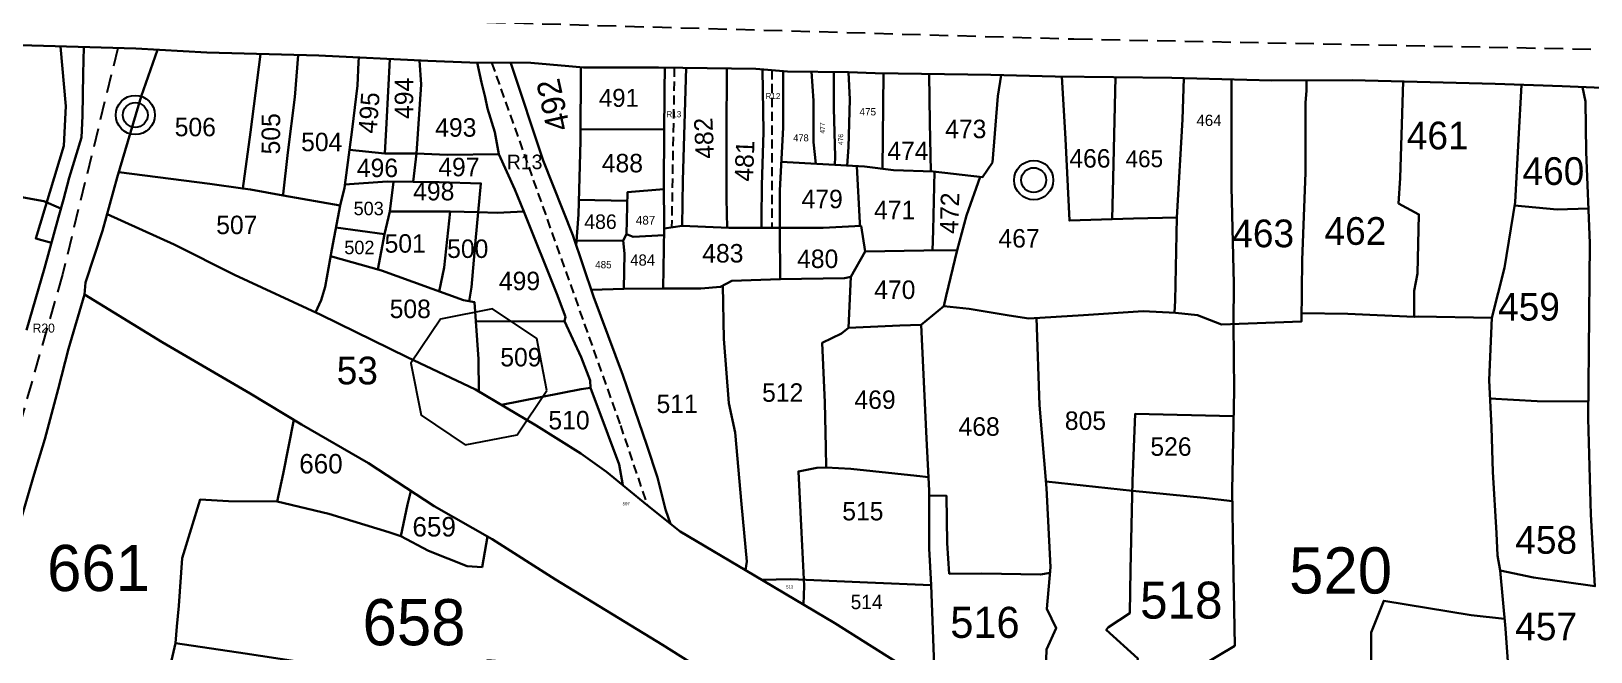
# Model space of a CAD drawing. Header units: millimetres. Extents: x -6521 to 1064, y -7 to 2171.
# Drawn here: x 419.5 to 503.9, y 383.8 to 417.4 of the extents above; entities that cross this region are included whole.
import ezdxf

# ---------------------------------------------------------------- set-up
doc = ezdxf.new("R2010")
doc.units = ezdxf.units.MM
doc.linetypes.add('ACAD_ISO02W100', pattern=[15, 12, -3])
doc.linetypes.add('DASHED', pattern=[0.75, 0.5, -0.25])
for name, color, linetype in [('Image', 7, 'Continuous'), ('Line_Road', 250, 'ACAD_ISO02W100'), ('Sym_Traverse_Stone', 5, 'Continuous'), ('Text_Traverse_Stone_No', 1, 'Continuous')]:
    doc.layers.add(name, color=color, linetype=linetype)
for name, color, linetype, lineweight in [('Poly_Survey_Bndry', 250, 'Continuous', 30), ('Sym_Well', 5, 'Continuous', 25), ('Text_Survey_No', 250, 'Continuous', 0)]:
    doc.layers.add(name, color=color, linetype=linetype, lineweight=lineweight)
doc.styles.get("Standard").update_dxf_attribs({"font": 'Sakal_Marathi_N_Ship.TTF'})
picture_1 = doc.add_image_def('image1.jpg', size_in_pixel=(14525, 10936))

# ---------------------------------------------------------------- blocks, each defined once
blk = doc.blocks.new('WELL PAKKA1')
for radius in [0.862, 0.546]:
    blk.add_circle((0, 0), radius)
blk = doc.blocks.new('Sym_Traverse_Stone')
at = {"layer": 'Sym_Traverse_Stone'}
blk.add_lwpolyline([(3.223, -0.65), (2.739, 1.819), (0.65, 3.223), (-1.819, 2.739), (-3.223, 0.65), (-2.739, -1.819), (-0.65, -3.223), (1.819, -2.739)], close=True, dxfattribs=at)

msp = doc.modelspace()

# ---------------------------------------------------------------- linework, layer by layer
at = {"layer": 'Line_Road', "linetype": 'DASHED', "ltscale": 2}
for points in [[(444.141, 417.853), (475.94, 416.947), (527.274, 415.938), (571.826, 413.941), (607.243, 413.317), (652.636, 411.505), (688.641, 410.354)], [(424.148, 416.451), (421.151, 404.192), (417.576, 391.667), (412.173, 379.589), (408.157, 370.611), (405.098, 364.285), (401.877, 356.65), (400.521, 347.552), (397.802, 331.285), (394.111, 307.875), (393.198, 295.604), (391.26, 282.691), (391.135, 278.619)]]:
    msp.add_lwpolyline(points, dxfattribs=at)
at = {"layer": 'Line_Road', "color": 0, "linetype": 'DASHED'}
for points in [[(444.398, 415.662), (451.37, 396.021), (452.827, 391.693)], [(454.291, 415.389), (454.146, 406.728)], [(459.57, 415.258), (459.578, 406.713)]]:
    msp.add_lwpolyline(points, dxfattribs=at)
at = {"layer": 'Poly_Survey_Bndry'}
for points in [[(416.977, 416.656), (425.119, 416.423), (428.974, 416.208), (435.03, 416.041), (440.949, 415.757), (443.214, 415.665), (446.512, 415.656), (448.583, 415.474), (449.37, 415.405), (453.431, 415.401), (458.715, 415.328), (460.426, 415.188), (463.731, 415.156), (465.177, 415.088), (471.441, 415.001), (474.927, 414.913), (481.241, 414.838), (486.662, 414.693), (491.012, 414.723), (498.758, 414.519), (502.384, 414.387), (507.571, 414.173)], [(422.304, 416.503), (422.277, 415.06), (422.236, 412.783), (422.181, 411.608), (421.514, 409.426), (421.2, 408.248), (420.938, 407.301), (420.171, 404.54), (419.208, 401.179)], [(426.301, 416.357), (425.406, 413.828), (424.113, 409.437), (423.32, 406.554), (422.407, 403.764), (422.343, 403.115), (421.477, 400.16), (420.916, 397.991), (420.19, 395.276), (419.622, 393.378), (418.893, 390.91)], [(424.201, 409.734), (429.135, 409.1), (430.918, 408.845), (431.331, 411.895), (431.882, 416.128)], [(433.913, 416.072), (433.744, 413.786), (433.35, 410.806), (433.112, 408.539), (433.113, 408.465), (431.337, 408.795), (430.918, 408.845)], [(433.113, 408.465), (436.19, 407.925), (436.429, 408.892), (436.84, 412.044), (437.129, 414.428), (437.191, 415.687), (437.203, 415.937)], [(438.883, 415.856), (438.704, 412.387), (438.619, 410.744), (436.696, 410.942)], [(438.619, 410.744), (440.326, 410.746), (440.588, 414.484), (440.497, 415.779)], [(440.326, 410.746), (441.983, 410.679), (444.784, 410.714), (444.576, 411.901), (444.165, 413.189), (444.045, 413.786), (443.857, 414.587), (443.613, 415.664)], [(445.442, 415.641), (447.188, 410.372), (448.787, 406.318), (449.924, 403.005), (451.5, 398.745), (452.811, 394.942), (453.387, 393.208), (453.81, 391.463), (454.08, 390.69)], [(449.236, 415.417), (449.215, 411.43), (449.108, 407.435), (448.976, 405.768)], [(451.55, 403.421), (453.692, 403.428), (453.75, 406.679), (453.728, 409.231), (453.762, 414.157), (453.779, 415.396)], [(454.926, 415.38), (454.756, 409.276), (454.716, 406.833), (457.243, 406.711), (462.351, 406.715), (464.41, 406.819), (464.627, 405.441)], [(457.135, 415.35), (457.125, 411.81), (457.116, 408.31), (457.162, 406.715)], [(459.073, 415.299), (459.124, 411.916), (459.036, 409.006), (459.013, 407.202), (459.014, 406.712)], [(460.18, 415.208), (460.183, 412.148), (460.006, 408.741), (460.008, 406.713)], [(460.087, 410.299), (464.588, 410.031), (466.165, 409.833), (468.322, 409.766), (470.988, 409.464), (471.519, 410.262), (471.819, 413.852), (471.998, 414.987)], [(461.724, 415.175), (461.836, 413.595), (461.836, 411.366), (461.954, 410.188)], [(462.94, 415.163), (462.932, 413.2), (463.005, 410.56), (462.979, 410.127)], [(463.731, 415.156), (463.797, 413.674), (463.721, 411.083), (463.662, 410.086)], [(465.63, 415.082), (465.572, 409.908)], [(468.096, 415.048), (468.136, 412.419), (468.193, 409.77)], [(475.281, 414.909), (475.487, 411.545), (475.694, 407.111), (479.159, 407.219), (481.504, 407.281), (481.827, 412.583), (481.887, 414.821)], [(478.196, 414.874), (478.063, 409.409), (478.008, 407.183)], [(469.605, 405.511), (469.013, 403.034), (468.898, 402.479), (470.266, 402.33), (472.436, 401.971), (473.502, 401.818), (476.454, 401.994), (479.68, 402.198), (481.435, 402.125), (482.629, 401.998), (483.925, 401.489), (488.259, 401.64), (488.299, 404.969), (488.474, 409.71), (488.49, 413.481), (488.534, 414.147), (488.53, 414.706)], [(484.465, 414.752), (484.47, 408.922), (484.607, 403.708), (484.582, 401.512)], [(493.769, 414.651), (493.606, 409.4), (493.517, 408.045), (494.622, 407.446), (494.54, 404.249), (494.368, 403.303), (494.369, 401.892), (490.776, 402.06), (488.264, 402.09)], [(500.183, 414.467), (500.018, 411.5), (499.829, 408.106), (499.255, 404.557), (498.573, 401.839), (494.591, 401.921), (494.369, 401.892)], [(498.573, 401.839), (498.424, 398.473), (498.55, 395.909), (498.636, 393.501), (498.819, 390.192), (498.886, 388.979), (499.031, 388.168), (500.827, 387.785), (504.16, 387.311), (503.944, 391.191), (503.8, 396.4), (503.833, 400.07), (503.875, 405.88), (503.689, 410.842), (503.652, 413.556), (503.486, 414.342)], [(403.332, 410.513), (405.433, 410.262), (407.621, 410.119), (408.54, 410.161), (408.695, 410.667), (408.871, 412.471), (408.806, 413.012), (411.231, 412.724), (414.04, 412.601), (415.502, 412.523), (415.757, 410.377), (415.952, 409.234), (417.048, 408.916), (419.032, 408.369), (420.134, 408.166), (421.069, 407.774)], [(449.218, 412.069), (453.748, 412.038)], [(440.326, 410.746), (440.149, 409.205)], [(444.784, 410.714), (445.655, 408.788), (446.143, 407.605), (444.706, 407.527), (443.67, 407.568)], [(464.173, 410.056), (464.334, 406.985), (464.343, 406.816)], [(468.378, 409.76), (468.306, 406.59), (468.28, 405.478)], [(439.081, 409.218), (438.88, 407.596), (438.6, 406.374), (435.962, 406.734)], [(436.452, 409.071), (438.745, 409.223), (441.552, 409.187), (443.82, 409.126), (443.52, 406.009), (443.308, 403.498), (443.175, 402.744)], [(460.035, 403.935), (463.502, 403.994), (463.85, 404.069), (464.627, 405.441), (467.813, 405.492), (469.605, 405.511), (470.114, 407.388), (470.858, 409.478)], [(449.129, 408.234), (451.746, 408.181)], [(453.732, 408.814), (451.755, 408.646), (451.709, 406.381), (451.526, 406.038)], [(423.572, 407.467), (427.2, 405.809), (430.461, 404.171), (435.155, 401.999), (439.829, 399.713), (443.516, 397.966), (446.817, 396.016), (449.224, 394.491), (450.623, 393.512), (452.827, 391.693), (454.605, 390.27), (458.637, 387.89), (462.995, 385.305), (467.83, 382.266)], [(436.19, 407.925), (435.733, 405.543), (435.376, 403.516), (435.157, 402.797), (434.853, 402.139)], [(438.88, 407.596), (442.159, 407.6), (443.67, 407.568)], [(442.159, 407.6), (441.819, 404.577), (441.558, 403.277)], [(446.143, 407.605), (447.933, 403.146), (448.395, 401.905), (448.352, 401.663)], [(481.504, 407.281), (481.42, 402.761), (481.394, 402.126)], [(499.801, 407.929), (502.113, 407.704), (503.804, 407.767)], [(438.6, 406.374), (438.228, 404.467)], [(451.709, 406.381), (452.062, 406.24), (453.744, 406.316)], [(453.692, 403.428), (455.731, 403.432), (456.793, 403.531), (457.405, 403.857), (460.035, 403.935), (460.008, 406.713)], [(448.996, 406.021), (451.526, 406.038), (451.593, 405.331), (451.55, 403.421), (449.799, 403.37)], [(435.67, 405.182), (438.441, 404.408), (442.88, 402.798), (443.471, 402.69), (443.684, 399.602), (443.71, 397.852)], [(463.85, 404.069), (463.725, 401.303), (466.503, 401.432), (467.667, 401.464)], [(422.343, 403.115), (426.552, 400.534), (431.314, 397.751), (434.099, 396.076), (437.719, 393.973), (441.279, 391.65), (444.431, 389.862), (447.854, 387.683), (453.657, 384.137), (457.553, 381.687), (460.964, 379.589), (465.351, 376.756), (468.99, 374.458), (472.994, 371.949), (476.836, 369.518), (478.518, 368.525), (482.193, 366.242), (485.576, 364.142), (490.651, 360.95), (496.703, 357.126), (501.399, 354.111), (507.299, 350.632)], [(456.926, 403.602), (456.973, 400.707), (457.245, 397.228), (457.582, 395.644), (457.933, 391.765), (458.216, 388.645), (458.141, 388.183)], [(459.011, 387.668), (460.6, 387.687), (464.754, 387.51), (468.207, 387.371), (468.101, 389.355), (468.101, 392.493), (467.948, 395.318), (467.667, 401.464), (468.898, 402.479)], [(443.542, 401.655), (448.352, 401.663), (449.245, 399.721), (449.733, 398.446), (449.752, 398.062)], [(463.725, 401.303), (463.34, 401.001), (462.293, 400.487), (462.444, 397.26), (462.492, 394.829), (462.513, 393.748), (463.849, 393.676), (467.422, 393.284), (468.062, 393.218)], [(473.909, 401.842), (474.082, 397.122), (474.456, 392.631), (474.674, 388.346), (474.465, 386.089), (474.971, 385.05), (474.458, 383.889), (474.313, 379.489), (474.073, 378.433)], [(484.582, 401.512), (484.61, 397.919), (484.512, 392.514), (484.568, 388.976), (484.645, 384.089), (482.776, 382.959), (482.57, 378.776), (482.354, 374.404), (482.317, 373.235)], [(444.928, 397.132), (449.254, 397.985), (449.752, 398.062), (450.683, 395.544), (451.299, 393.905), (451.5, 392.788)], [(498.473, 397.472), (501.025, 397.342), (503.808, 397.317)], [(433.676, 396.33), (433.104, 393.395), (432.777, 391.899), (435.58, 391.237), (438.825, 390.248), (439.485, 390.016), (439.849, 391.734), (440.027, 392.467)], [(484.585, 396.516), (479.261, 396.648), (479.107, 393.022), (479.009, 388.194), (478.975, 385.861), (477.802, 385.104), (477.69, 384.951), (479.405, 383.397), (479.261, 382.301), (479.139, 378.624), (479.084, 377.791), (477.675, 377.311), (476.907, 376.755), (479.932, 376.522), (482.453, 376.398)], [(462.513, 393.748), (462.006, 393.732), (461.017, 393.527), (461.179, 390.23), (461.321, 387.333), (461.291, 386.316)], [(474.427, 392.977), (479.118, 392.472), (482.966, 392.095), (484.521, 391.919)], [(432.777, 391.899), (430.145, 391.926), (428.601, 392), (427.644, 388.837), (427.448, 386.245), (427.351, 385.137), (427.271, 384.228), (431.045, 383.677), (436.507, 382.842), (442.519, 381.993), (443.195, 381.877), (443.755, 382.912), (444.182, 383.307), (447.903, 383), (448.152, 382.703), (448.235, 381.646), (450.677, 381.284), (451.19, 381.604), (454.476, 382.53), (455.411, 383.034)], [(468.101, 392.23), (469.032, 392.209), (469.077, 389.65), (469.187, 387.988), (470.957, 388.002), (474.136, 387.95), (474.645, 388.034)], [(439.485, 390.016), (440.972, 389.232), (443.072, 388.396), (443.876, 388.35), (444.182, 390.003)], [(499.031, 388.168), (499.312, 385.029), (499.77, 378.666), (499.771, 376.42), (499.717, 370.032), (499.662, 363.6), (499.423, 362.614)], [(468.207, 387.371), (468.311, 384.466), (468.383, 382.532), (468.421, 381.915)], [(492.645, 377.13), (492.033, 382.872), (492.032, 384.813), (492.719, 386.524), (497.45, 385.754), (499.265, 385.553)], [(427.271, 384.228), (426.83, 382.28), (426.566, 381.113), (426.383, 380.861), (426.324, 379.967), (422.91, 380.657), (418.6, 381.619), (415.419, 382.25)]]:
    msp.add_lwpolyline(points, dxfattribs=at)
at = {"layer": 'Poly_Survey_Bndry', "color": 0}
for points in [[(421.048, 416.539), (421.342, 413.304), (421.231, 411.15), (419.707, 406.15), (420.553, 405.915)], [(453.75, 406.679), (454.716, 406.833)]]:
    msp.add_lwpolyline(points, dxfattribs=at)

# ---------------------------------------------------------------- block references
at = {"layer": 'Sym_Traverse_Stone', "xscale": 1.142865619639545, "yscale": 1.142865619639545, "zscale": 1.142865619639545}
msp.add_blockref('Sym_Traverse_Stone', (443.707, 398.649), dxfattribs=at)
at = {"layer": 'Sym_Well', "xscale": 1.232051311149502, "yscale": 1.2320513111495, "zscale": 1.2320513111495, "rotation": 0.5165374398616038}
for p in [(425.096, 412.827), (473.76, 409.302)]:
    msp.add_blockref('WELL PAKKA1', p, dxfattribs=at)

# ---------------------------------------------------------------- texts
at = {"layer": 'Text_Survey_No', "attachment_point": 1}
for s, insert, char_height, rotation in [('\\fSakal Marathi;494', (439.148, 412.613), 1, 90), ('\\fSakal Marathi;492', (447.416, 411.835), 1.27357, 102.42623), ('\\pxqj;495', (437.167, 411.876), 1, 85.49509), ('\\fSakal Marathi;505', (431.931, 410.697), 1, 89.65896), ('\\fSakal Marathi;482', (455.455, 410.429), 1, 92.61905), ('477', (462.185, 411.818), 0.2634, 90.45458), ('\\fSakal Marathi;476', (463.18, 411.198), 0.26344, 90.45458), ('\\fSakal Marathi;481', (457.552, 409.244), 1, 87.74242), ('\\fSakal Marathi;472', (468.67, 406.409), 1, 88.36342)]:
    msp.add_mtext(s, dxfattribs=dict(at, insert=insert, char_height=char_height, rotation=rotation))
for s, insert, char_height in [('\\fSakal Marathi;491', (450.208, 414.242), 0.97042), ('R12', (459.234, 414.018), 0.3285), ('\\fSakal Marathi;475', (464.325, 413.205), 0.40085), ('\\fSakal Marathi;506', (427.232, 412.677), 1), ('\\fSakal Marathi;493', (441.342, 412.653), 1), ('R13', (453.863, 413.035), 0.3285), ('\\fSakal Marathi;473', (468.964, 412.573), 1), ('\\fSakal Marathi;464', (482.575, 412.843), 0.61005), ('\\fSakal Marathi;461', (493.97, 412.468), 1.5), ('\\fSakal Marathi;504', (434.079, 411.867), 1), ('\\fSakal Marathi;478', (460.734, 411.778), 0.37586), ('R13', (445.219, 410.682), 0.7872), ('\\fSakal Marathi;488', (450.364, 410.723), 1), ('\\fSakal Marathi;474', (465.831, 411.39), 1), ('\\fSakal Marathi;466', (475.689, 410.979), 1), ('\\fSakal Marathi;465', (478.734, 410.912), 0.9108), ('\\fSakal Marathi;460', (500.236, 410.542), 1.5), ('496', (437.098, 410.466), 1), ('\\fSakal Marathi;497', (441.507, 410.51), 1), ('\\fSakal Marathi;498', (440.149, 409.205), 1), ('503', (436.923, 408.132), 0.731), ('\\fSakal Marathi;479', (461.187, 408.78), 1), ('\\fSakal Marathi;471', (465.113, 408.183), 1), ('507', (429.479, 407.377), 1), ('\\fSakal Marathi;486', (449.415, 407.444), 0.78721), ('\\fSakal Marathi;487', (452.209, 407.367), 0.47181), ('\\fSakal Marathi;463', (484.516, 407.167), 1.5), ('\\fSakal Marathi;462', (489.509, 407.298), 1.5), ('\\fSakal Marathi;501', (438.6, 406.374), 1), ('\\fSakal Marathi;467', (471.851, 406.651), 1), ('\\fSakal Marathi;502', (436.418, 406.021), 0.73104), ('\\fSakal Marathi;500', (441.989, 406.088), 1), ('\\fSakal Marathi;483', (455.805, 405.841), 1), ('\\fSakal Marathi;480', (460.944, 405.543), 1), ('\\fSakal Marathi;485', (450.011, 404.923), 0.39585), ('\\fSakal Marathi;484', (451.902, 405.275), 0.60585), ('\\fSakal Marathi;499', (444.791, 404.343), 1), ('\\fSakal Marathi;470', (465.121, 403.867), 1), ('\\fSakal Marathi;459', (498.914, 403.198), 1.5), ('\\fSakal Marathi;508', (438.874, 402.832), 1), ('R20', (419.537, 401.534), 0.4891), ('\\fSakal Marathi;509', (444.867, 400.216), 1), ('\\fSakal Marathi;512', (459.047, 398.299), 1), ('\\fSakal Marathi;469', (464.051, 397.915), 1), ('\\fSakal Marathi;511', (453.33, 397.693), 1), ('\\fSakal Marathi;510', (447.473, 396.806), 1), ('\\fSakal Marathi;468', (469.688, 396.461), 1), ('805', (475.445, 396.776), 1), ('526', (480.079, 395.375), 1), ('\\fSakal Marathi;660', (433.976, 394.473), 1.0548), ('\\fSakal Marathi;507', (451.49, 391.864), 0.16991), ('\\fSakal Marathi;515', (463.39, 391.878), 1), ('\\fSakal Marathi;659', (440.109, 391.06), 1.0548), ('\\fSakal Marathi;458', (499.845, 390.571), 1.5), ('\\fSakal Marathi;661', (420.318, 389.551), 2.5), ('\\fSakal Marathi;520', (487.593, 389.418), 2.5), ('\\fSakal Marathi;513', (460.349, 387.361), 0.16991), ('\\fSakal Marathi;518', (479.521, 387.559), 1.99978), ('\\fSakal Marathi;658', (437.404, 386.615), 2.5), ('\\fSakal Marathi;514', (463.845, 386.848), 0.77539), ('\\fSakal Marathi;516', (469.241, 386.199), 1.68243), ('\\fSakal Marathi;457', (499.845, 385.89), 1.5)]:
    msp.add_mtext(s, dxfattribs=dict(at, insert=insert, char_height=char_height))
at = {"layer": 'Text_Traverse_Stone_No', "linetype": 'DASHED', "insert": (436.006, 399.742), "char_height": 1.5, "attachment_point": 1}
msp.add_mtext('\\fSakal Marathi;53', dxfattribs=at)

# ---------------------------------------------------------------- pictures from other files: only their frames are drawn
at = {"layer": 'Image'}
image = msp.add_image(picture_1, insert=(0, 0), size_in_units=(922.339, 694.437), dxfattribs=at)
image.dxf.flags = 7

doc.saveas('drawing.dxf')
